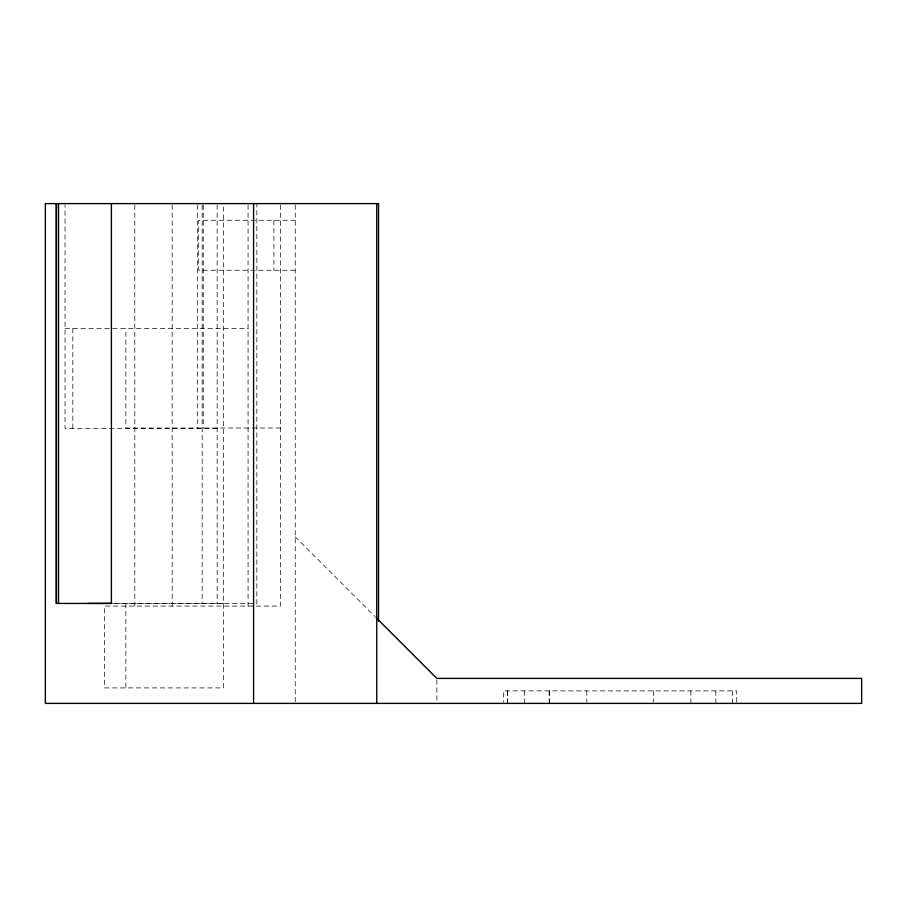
<?xml version="1.0" encoding="UTF-8"?>
<svg xmlns="http://www.w3.org/2000/svg" width="907" height="907" viewBox="0 0 907 907"><rect width="100%" height="100%" fill="white"/><g stroke="black" fill="none" stroke-linecap="round" stroke-linejoin="round"><path stroke-width="0.68" stroke-dasharray="4.54 3.4" d="M295.24 220.276L198.701 220.276L198.701 270.252L295.24 270.252M65.032 328.561L248.065 328.561M280.535 428.013L125.858 428.013L125.858 328.561M217.147 428.512L65.032 428.512L65.032 205.016M223.564 603.37L112.865 603.37L256.862 603.427L256.862 203.61M295.24 536.797L375.01 616.567M736.711 701.995L736.711 690.896L503.476 690.896L503.476 701.995M732.539 690.896L732.539 703.39M715.872 690.896L715.872 703.39M690.896 690.896L690.896 703.39M653.414 690.896L653.414 701.995M586.772 690.896L586.772 701.995M549.291 690.896L549.291 703.39M549.223 690.896L549.223 703.39M524.303 690.896L524.303 703.39M507.705 690.896L507.705 701.995M507.648 690.896L507.648 703.39M436.845 679.785L436.845 701.995M295.24 205.005L295.24 701.973M280.535 205.027L280.535 606.08L104.452 606.08L104.452 687.903L223.564 687.903L223.564 205.016M273.891 220.276L273.891 270.252M248.065 205.016L248.065 606.08M217.147 205.016L217.147 603.427M203.259 205.016L203.259 428.512M202.159 205.027L202.159 603.427M197.681 205.027L197.681 428.512M172.16 205.027L172.16 606.08M134.803 205.016L134.803 606.08M125.858 603.37L125.858 687.903M72.843 328.561L72.843 428.512"/><path stroke-width="1.36" d="M87.798 603.427L111.402 603.37L111.402 203.61M112.049 603.427L56.189 603.427L56.189 203.61M376.008 617.565L436.845 678.402L861.65 678.402L861.65 703.39L45.35 703.39L45.35 203.61L378.536 203.61L378.536 621.272M376.756 203.61L376.756 703.39M253.586 203.61L253.586 703.39M58.547 203.61L58.547 603.427M56.506 203.61L56.506 603.427"/></g></svg>
